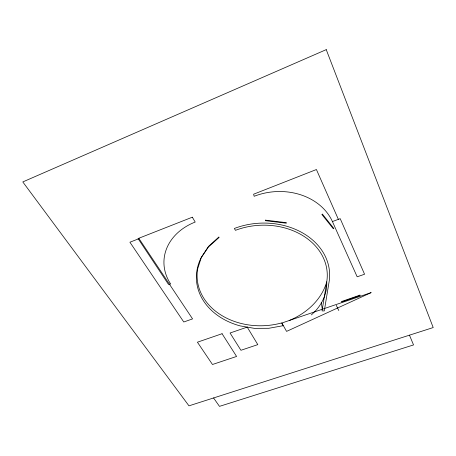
<?xml version="1.0" encoding="UTF-8"?>
<svg xmlns="http://www.w3.org/2000/svg" width="456" height="456" viewBox="0 0 456 456"><rect width="100%" height="100%" fill="white"/><g stroke="black" fill="none" stroke-linecap="round" stroke-linejoin="round"><path stroke-width="0.68" d="M311.425 314.885L316.105 310.222A58.807 46.067 -3 0 0 324.313 296.782L325.288 293.875A58.807 46.067 -3 0 0 326.747 281.871A64.729 51.18 -2.5 0 0 300.852 234.469A64.729 51.18 -2.5 0 0 235.427 230.337L234.384 228.456A67.095 53.061 -2.5 0 1 302.282 232.737A67.095 53.061 -2.5 0 1 329.072 281.962L324.29 310.952L322.039 310.867L326.747 281.871A72.025 57.365 -1.9 0 1 293.715 318.493L289.218 320.534M332.418 221.559L340.21 218.663L364.566 274.233L357.168 276.809L332.418 221.559A58.254 47.857 -4.8 0 0 254.169 196.285L253.61 194.21L316.413 169.524L338.363 219.347M213.573 397.957L219.478 406.364L413.535 344.935L409.465 335.171M336.266 305.315L338.802 310.536M321.235 302.328L322.301 309.253M265.438 220.145L265.335 220.681L286.334 223.212L286.448 222.676L265.438 220.145M201.364 257.247L197.63 268.977A64.535 51.129 -2.4 0 0 281.648 322.933L283.068 325.715L268.823 328.286L254.294 328.348L240.135 325.886A66.223 52.366 -2.5 0 1 200.931 258.147L208.426 246.987L219.154 237.405L218.857 236.989L208.546 246.36L201.364 257.247M322.409 214.143L321.868 214.468L333.33 228.787L333.872 228.467L322.409 214.143M371.047 292.655L286.573 331.392L281.876 323.013L371.047 292.655M326.239 49.636L22.8 181.933L188.972 405.84L433.2 327.562L326.239 49.636M192.329 217.198L138.054 238.556L168.498 284.413L170.658 283.991A56.84 45.6 2.1 0 1 195.202 222.049L192.329 217.198M139.029 238.636L129.914 242.221L183.779 321.999L192.569 318.892L139.029 238.636M359.966 295.123L341.458 301.576L341.658 301.986L360.16 295.539L359.966 295.123M222.066 333.718L197.419 342.2L212.473 364.498L236.59 356.45L222.066 333.718M247.226 327.117L230.063 333.011L240.928 350.288L257.805 344.628L247.226 327.117"/></g></svg>
